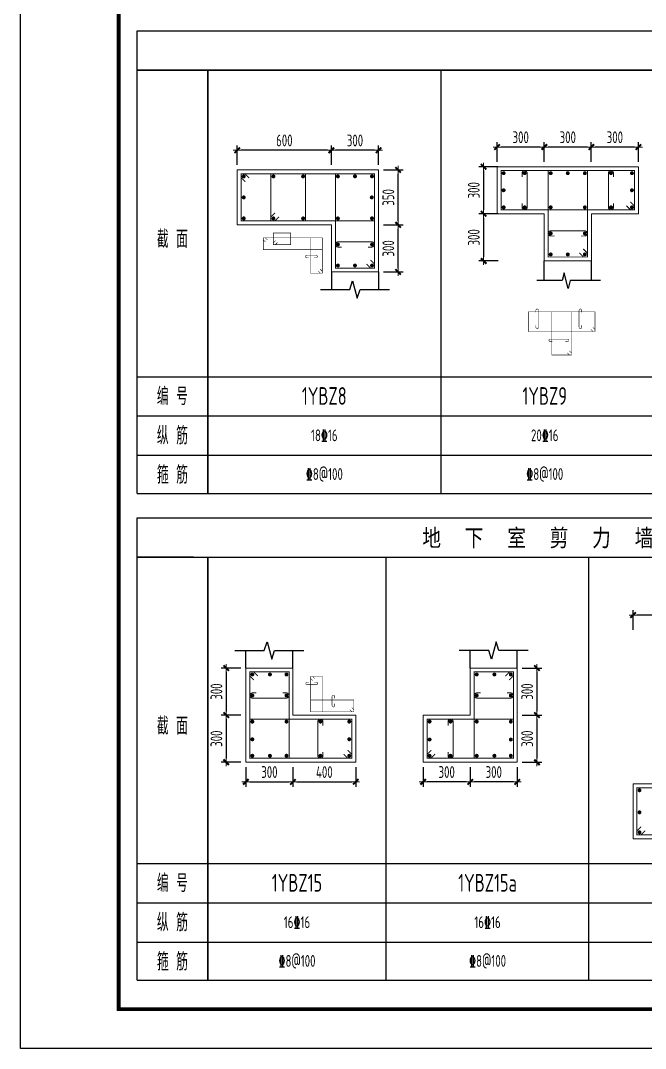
# Model space of a CAD drawing. Extents: x 292423 to 376523, y 106557 to 361882.
# Drawn here: x 292423 to 308347, y 302482 to 328666 of the extents above; entities that cross this region are included whole.
import ezdxf
from ezdxf.enums import TextEntityAlignment as Align

# ---------------------------------------------------------------- set-up
doc = ezdxf.new("R2010")
doc.units = 0
doc.header["$LTSCALE"] = 1000
doc.layers.get('0').update_dxf_attribs({"linetype": 'CONTINUOUS'})
doc.layers.get('Defpoints').update_dxf_attribs({"linetype": 'CONTINUOUS'})
for name, color, linetype in [('1508', 2, 'CONTINUOUS'), ('TAB', 7, 'CONTINUOUS'), ('THIN', 7, 'CONTINUOUS'), ('tk', 7, 'CONTINUOUS')]:
    doc.layers.add(name, color=color, linetype=linetype)
for name, color, linetype, lineweight in [('REIN', 6, 'CONTINUOUS', 18), ('Z-柱大样外框', 7, 'ByLayer', 18), ('Z-详图标注', 3, 'CONTINUOUS', 18)]:
    doc.layers.add(name, color=color, linetype=linetype, lineweight=lineweight)
doc.styles.get("Standard").update_dxf_attribs({"font": 'tssdeng.shx', "width": 0.7, "bigfont": 'tssdchn.shx'})
doc.styles.add('TCCAD_Dimension', font='Tssdeng.shx', dxfattribs={"width": 0.7, "bigfont": 'tssdchn.shx'})
doc.dimstyles.new('TCCAD_25_100', dxfattribs={"dimtxt": 300, "dimasz": 100, "dimexe": 125, "dimexo": 125, "dimgap": 100, "dimtad": 1, "dimdec": 0, "dimlfac": 0.25, "dimzin": 0, "dimdsep": 46, "dimtxsty": 'TCCAD_Dimension', "dimblk": '_TCDBK25_100', "dimcen": 0, "dimclrt": 7, "dimadec": 0, "dimazin": 0, "dimtfac": 1, "dimtdec": 0, "dimtix": 1, "dimtmove": 2, "dimatfit": 3, "dimfxl": 1, "dimtolj": 1, "dimtzin": 0, "dimarcsym": 0})

# ---------------------------------------------------------------- blocks, each defined once
blk = doc.blocks.new('_TCDBK25_100')
blk.add_line((-1, 0), (1, 0))
at = {"const_width": 0.5}
blk.add_lwpolyline([(-0.7, -0.7), (0.7, 0.7)], dxfattribs=at)
blk = doc.blocks.new('*D301')
at = {"layer": 'Defpoints', "color": 0}
for p in [(298164, 312173), (297664, 310973), (298164, 310973)]:
    blk.add_point(p, dxfattribs=at)
at = {"layer": 'Z-详图标注', "color": 0, "lineweight": -2}
for p, q in [((298039, 312173), (297539, 312173)), ((297664, 312073), (297664, 311073)), ((298039, 310973), (297539, 310973))]:
    blk.add_line(p, q, dxfattribs=at)
at = {"layer": 'Z-详图标注', "color": 0, "lineweight": -2, "xscale": 100, "yscale": 100, "zscale": 100}
for p, rotation in [((297664, 312173), 90), ((297664, 310973), 270)]:
    blk.add_blockref('_TCDBK25_100', p, dxfattribs=dict(at, rotation=rotation))
at = {"layer": 'Z-详图标注', "color": 7, "insert": (297414, 311573), "char_height": 300, "attachment_point": 5, "rotation": 90, "style": 'TCCAD_Dimension'}
blk.add_mtext('\\A1;300', dxfattribs=at)
blk = doc.blocks.new('*D302')
at = {"layer": 'Defpoints', "color": 0}
for p in [(298164, 310973), (297664, 309773), (298164, 309773)]:
    blk.add_point(p, dxfattribs=at)
at = {"layer": 'Z-详图标注', "color": 0, "lineweight": -2}
for p, q in [((298039, 310973), (297539, 310973)), ((297664, 310873), (297664, 309873)), ((298039, 309773), (297539, 309773))]:
    blk.add_line(p, q, dxfattribs=at)
at = {"layer": 'Z-详图标注', "color": 0, "lineweight": -2, "xscale": 100, "yscale": 100, "zscale": 100}
for p, rotation in [((297664, 310973), 90), ((297664, 309773), 270)]:
    blk.add_blockref('_TCDBK25_100', p, dxfattribs=dict(at, rotation=rotation))
at = {"layer": 'Z-详图标注', "color": 7, "insert": (297414, 310373), "char_height": 300, "attachment_point": 5, "rotation": 90, "style": 'TCCAD_Dimension'}
blk.add_mtext('\\A1;300', dxfattribs=at)
blk = doc.blocks.new('*D303')
at = {"layer": 'Defpoints', "color": 0}
for p in [(298164, 309773), (299364, 309773), (299364, 309273)]:
    blk.add_point(p, dxfattribs=at)
at = {"layer": 'Z-详图标注', "color": 0, "lineweight": -2}
for p, q in [((298164, 309648), (298164, 309148)), ((299364, 309648), (299364, 309148)), ((298264, 309273), (299264, 309273))]:
    blk.add_line(p, q, dxfattribs=at)
at = {"layer": 'Z-详图标注', "color": 0, "lineweight": -2, "xscale": 100, "yscale": 100, "zscale": 100, "rotation": 180}
blk.add_blockref('_TCDBK25_100', (298164, 309273), dxfattribs=at)
at = {"layer": 'Z-详图标注', "color": 0, "lineweight": -2, "xscale": 100, "yscale": 100, "zscale": 100}
blk.add_blockref('_TCDBK25_100', (299364, 309273), dxfattribs=at)
at = {"layer": 'Z-详图标注', "color": 7, "insert": (298764, 309523), "char_height": 300, "attachment_point": 5, "style": 'TCCAD_Dimension'}
blk.add_mtext('\\A1;300', dxfattribs=at)
blk = doc.blocks.new('*D304')
at = {"layer": 'Defpoints', "color": 0}
for p in [(299364, 309773), (300964, 309773), (300964, 309273)]:
    blk.add_point(p, dxfattribs=at)
at = {"layer": 'Z-详图标注', "color": 0, "lineweight": -2}
for p, q in [((299364, 309648), (299364, 309148)), ((300964, 309648), (300964, 309148)), ((299464, 309273), (300864, 309273))]:
    blk.add_line(p, q, dxfattribs=at)
at = {"layer": 'Z-详图标注', "color": 0, "lineweight": -2, "xscale": 100, "yscale": 100, "zscale": 100, "rotation": 180}
blk.add_blockref('_TCDBK25_100', (299364, 309273), dxfattribs=at)
at = {"layer": 'Z-详图标注', "color": 0, "lineweight": -2, "xscale": 100, "yscale": 100, "zscale": 100}
blk.add_blockref('_TCDBK25_100', (300964, 309273), dxfattribs=at)
at = {"layer": 'Z-详图标注', "color": 7, "insert": (300164, 309523), "char_height": 300, "attachment_point": 5, "style": 'TCCAD_Dimension'}
blk.add_mtext('\\A1;400', dxfattribs=at)
blk = doc.blocks.new('*D310')
at = {"layer": 'Defpoints', "color": 0}
for p in [(308031, 313523), (308031, 313023), (309431, 313023)]:
    blk.add_point(p, dxfattribs=at)
at = {"layer": 'Z-详图标注', "color": 0, "lineweight": -2}
for p, q in [((308031, 313148), (308031, 313648)), ((309331, 313523), (308131, 313523)), ((309431, 313148), (309431, 313648))]:
    blk.add_line(p, q, dxfattribs=at)
at = {"layer": 'Z-详图标注', "color": 0, "lineweight": -2, "xscale": 100, "yscale": 100, "zscale": 100, "rotation": 180}
blk.add_blockref('_TCDBK25_100', (308031, 313523), dxfattribs=at)
at = {"layer": 'Z-详图标注', "color": 0, "lineweight": -2, "xscale": 100, "yscale": 100, "zscale": 100}
blk.add_blockref('_TCDBK25_100', (309431, 313523), dxfattribs=at)
at = {"layer": 'Z-详图标注', "color": 7, "insert": (308731, 313773), "char_height": 300, "attachment_point": 5, "style": 'TCCAD_Dimension'}
blk.add_mtext('\\A1;350', dxfattribs=at)
blk = doc.blocks.new('*D360')
at = {"layer": 'Defpoints', "color": 0}
for p in [(305082, 312173), (305082, 310973), (305582, 310973)]:
    blk.add_point(p, dxfattribs=at)
at = {"layer": 'Z-详图标注', "color": 0, "lineweight": -2}
for p, q in [((305207, 312173), (305707, 312173)), ((305582, 312073), (305582, 311073)), ((305207, 310973), (305707, 310973))]:
    blk.add_line(p, q, dxfattribs=at)
at = {"layer": 'Z-详图标注', "color": 0, "lineweight": -2, "xscale": 100, "yscale": 100, "zscale": 100}
for p, rotation in [((305582, 312173), 90), ((305582, 310973), 270)]:
    blk.add_blockref('_TCDBK25_100', p, dxfattribs=dict(at, rotation=rotation))
at = {"layer": 'Z-详图标注', "color": 7, "insert": (305332, 311573), "char_height": 300, "attachment_point": 5, "rotation": 90, "style": 'TCCAD_Dimension'}
blk.add_mtext('\\A1;300', dxfattribs=at)
blk = doc.blocks.new('*D361')
at = {"layer": 'Defpoints', "color": 0}
for p in [(305082, 310973), (305082, 309773), (305582, 309773)]:
    blk.add_point(p, dxfattribs=at)
at = {"layer": 'Z-详图标注', "color": 0, "lineweight": -2}
for p, q in [((305207, 310973), (305707, 310973)), ((305582, 310873), (305582, 309873)), ((305207, 309773), (305707, 309773))]:
    blk.add_line(p, q, dxfattribs=at)
at = {"layer": 'Z-详图标注', "color": 0, "lineweight": -2, "xscale": 100, "yscale": 100, "zscale": 100}
for p, rotation in [((305582, 310973), 90), ((305582, 309773), 270)]:
    blk.add_blockref('_TCDBK25_100', p, dxfattribs=dict(at, rotation=rotation))
at = {"layer": 'Z-详图标注', "color": 7, "insert": (305332, 310373), "char_height": 300, "attachment_point": 5, "rotation": 90, "style": 'TCCAD_Dimension'}
blk.add_mtext('\\A1;300', dxfattribs=at)
blk = doc.blocks.new('*D362')
at = {"layer": 'Defpoints', "color": 0}
for p in [(303882, 309773), (305082, 309773), (303882, 309273)]:
    blk.add_point(p, dxfattribs=at)
at = {"layer": 'Z-详图标注', "color": 0, "lineweight": -2}
for p, q in [((303882, 309648), (303882, 309148)), ((305082, 309648), (305082, 309148)), ((304982, 309273), (303982, 309273))]:
    blk.add_line(p, q, dxfattribs=at)
at = {"layer": 'Z-详图标注', "color": 0, "lineweight": -2, "xscale": 100, "yscale": 100, "zscale": 100, "rotation": 180}
blk.add_blockref('_TCDBK25_100', (303882, 309273), dxfattribs=at)
at = {"layer": 'Z-详图标注', "color": 0, "lineweight": -2, "xscale": 100, "yscale": 100, "zscale": 100}
blk.add_blockref('_TCDBK25_100', (305082, 309273), dxfattribs=at)
at = {"layer": 'Z-详图标注', "color": 7, "insert": (304482, 309523), "char_height": 300, "attachment_point": 5, "style": 'TCCAD_Dimension'}
blk.add_mtext('\\A1;300', dxfattribs=at)
blk = doc.blocks.new('*D363')
at = {"layer": 'Defpoints', "color": 0}
for p in [(302682, 309773), (303882, 309773), (302682, 309273)]:
    blk.add_point(p, dxfattribs=at)
at = {"layer": 'Z-详图标注', "color": 0, "lineweight": -2}
for p, q in [((302682, 309648), (302682, 309148)), ((303882, 309648), (303882, 309148)), ((303782, 309273), (302782, 309273))]:
    blk.add_line(p, q, dxfattribs=at)
at = {"layer": 'Z-详图标注', "color": 0, "lineweight": -2, "xscale": 100, "yscale": 100, "zscale": 100, "rotation": 180}
blk.add_blockref('_TCDBK25_100', (302682, 309273), dxfattribs=at)
at = {"layer": 'Z-详图标注', "color": 0, "lineweight": -2, "xscale": 100, "yscale": 100, "zscale": 100}
blk.add_blockref('_TCDBK25_100', (303882, 309273), dxfattribs=at)
at = {"layer": 'Z-详图标注', "color": 7, "insert": (303282, 309523), "char_height": 300, "attachment_point": 5, "style": 'TCCAD_Dimension'}
blk.add_mtext('\\A1;300', dxfattribs=at)
blk = doc.blocks.new('A1tk')
at = {"layer": 'tk', "color": 5}
blk.add_lwpolyline([(0, 0), (0, 59400), (84100, 59400), (84100, 0)], close=True, dxfattribs=at)
at = {"layer": 'tk', "const_width": 100}
blk.add_lwpolyline([(2500, 1000), (83100, 1000), (83100, 58400), (2500, 58400)], close=True, dxfattribs=at)
blk = doc.blocks.new('*D631')
at = {"layer": 'Defpoints', "color": 0}
for p in [(306968, 325444), (306968, 324944), (308168, 324944)]:
    blk.add_point(p, dxfattribs=at)
at = {"layer": 'Z-详图标注', "color": 0, "lineweight": -2}
for p, q in [((306968, 325069), (306968, 325569)), ((308168, 325069), (308168, 325569)), ((308068, 325444), (307068, 325444))]:
    blk.add_line(p, q, dxfattribs=at)
at = {"layer": 'Z-详图标注', "color": 0, "lineweight": -2, "xscale": 100, "yscale": 100, "zscale": 100, "rotation": 180}
blk.add_blockref('_TCDBK25_100', (306968, 325444), dxfattribs=at)
at = {"layer": 'Z-详图标注', "color": 0, "lineweight": -2, "xscale": 100, "yscale": 100, "zscale": 100}
blk.add_blockref('_TCDBK25_100', (308168, 325444), dxfattribs=at)
at = {"layer": 'Z-详图标注', "color": 7, "insert": (307568, 325694), "char_height": 300, "attachment_point": 5, "style": 'TCCAD_Dimension'}
blk.add_mtext('\\A1;300', dxfattribs=at)
blk = doc.blocks.new('*D632')
at = {"layer": 'Defpoints', "color": 0}
for p in [(305768, 325444), (305768, 324944), (306968, 324944)]:
    blk.add_point(p, dxfattribs=at)
at = {"layer": 'Z-详图标注', "color": 0, "lineweight": -2}
for p, q in [((305768, 325069), (305768, 325569)), ((306968, 325069), (306968, 325569)), ((306868, 325444), (305868, 325444))]:
    blk.add_line(p, q, dxfattribs=at)
at = {"layer": 'Z-详图标注', "color": 0, "lineweight": -2, "xscale": 100, "yscale": 100, "zscale": 100, "rotation": 180}
blk.add_blockref('_TCDBK25_100', (305768, 325444), dxfattribs=at)
at = {"layer": 'Z-详图标注', "color": 0, "lineweight": -2, "xscale": 100, "yscale": 100, "zscale": 100}
blk.add_blockref('_TCDBK25_100', (306968, 325444), dxfattribs=at)
at = {"layer": 'Z-详图标注', "color": 7, "insert": (306368, 325694), "char_height": 300, "attachment_point": 5, "style": 'TCCAD_Dimension'}
blk.add_mtext('\\A1;300', dxfattribs=at)
blk = doc.blocks.new('*D633')
at = {"layer": 'Defpoints', "color": 0}
for p in [(304568, 325444), (304568, 324944), (305768, 324944)]:
    blk.add_point(p, dxfattribs=at)
at = {"layer": 'Z-详图标注', "color": 0, "lineweight": -2}
for p, q in [((304568, 325069), (304568, 325569)), ((305768, 325069), (305768, 325569)), ((305668, 325444), (304668, 325444))]:
    blk.add_line(p, q, dxfattribs=at)
at = {"layer": 'Z-详图标注', "color": 0, "lineweight": -2, "xscale": 100, "yscale": 100, "zscale": 100, "rotation": 180}
blk.add_blockref('_TCDBK25_100', (304568, 325444), dxfattribs=at)
at = {"layer": 'Z-详图标注', "color": 0, "lineweight": -2, "xscale": 100, "yscale": 100, "zscale": 100}
blk.add_blockref('_TCDBK25_100', (305768, 325444), dxfattribs=at)
at = {"layer": 'Z-详图标注', "color": 7, "insert": (305168, 325694), "char_height": 300, "attachment_point": 5, "style": 'TCCAD_Dimension'}
blk.add_mtext('\\A1;300', dxfattribs=at)
blk = doc.blocks.new('*D634')
at = {"layer": 'Defpoints', "color": 0}
for p in [(304723, 324944), (304223, 323744), (304723, 323744)]:
    blk.add_point(p, dxfattribs=at)
at = {"layer": 'Z-详图标注', "color": 0, "lineweight": -2}
for p, q in [((304598, 324944), (304098, 324944)), ((304223, 324844), (304223, 323844)), ((304598, 323744), (304098, 323744))]:
    blk.add_line(p, q, dxfattribs=at)
at = {"layer": 'Z-详图标注', "color": 0, "lineweight": -2, "xscale": 100, "yscale": 100, "zscale": 100}
for p, rotation in [((304223, 324944), 90), ((304223, 323744), 270)]:
    blk.add_blockref('_TCDBK25_100', p, dxfattribs=dict(at, rotation=rotation))
at = {"layer": 'Z-详图标注', "color": 7, "insert": (303973, 324344), "char_height": 300, "attachment_point": 5, "rotation": 90, "style": 'TCCAD_Dimension'}
blk.add_mtext('\\A1;300', dxfattribs=at)
blk = doc.blocks.new('*D635')
at = {"layer": 'Defpoints', "color": 0}
for p in [(304723, 323744), (304223, 322544), (304723, 322544)]:
    blk.add_point(p, dxfattribs=at)
at = {"layer": 'Z-详图标注', "color": 0, "lineweight": -2}
for p, q in [((304598, 323744), (304098, 323744)), ((304223, 323644), (304223, 322644)), ((304598, 322544), (304098, 322544))]:
    blk.add_line(p, q, dxfattribs=at)
at = {"layer": 'Z-详图标注', "color": 0, "lineweight": -2, "xscale": 100, "yscale": 100, "zscale": 100}
for p, rotation in [((304223, 323744), 90), ((304223, 322544), 270)]:
    blk.add_blockref('_TCDBK25_100', p, dxfattribs=dict(at, rotation=rotation))
at = {"layer": 'Z-详图标注', "color": 7, "insert": (303973, 323144), "char_height": 300, "attachment_point": 5, "rotation": 90, "style": 'TCCAD_Dimension'}
blk.add_mtext('\\A1;300', dxfattribs=at)
blk = doc.blocks.new('*D656')
at = {"layer": 'Defpoints', "color": 0}
for p in [(301545, 323462), (302045, 323462), (301545, 322262)]:
    blk.add_point(p, dxfattribs=at)
at = {"layer": 'Z-详图标注', "color": 0, "lineweight": -2}
for p, q in [((301670, 323462), (302170, 323462)), ((302045, 322362), (302045, 323362)), ((301670, 322262), (302170, 322262))]:
    blk.add_line(p, q, dxfattribs=at)
at = {"layer": 'Z-详图标注', "color": 0, "lineweight": -2, "xscale": 100, "yscale": 100, "zscale": 100}
for p, rotation in [((302045, 323462), 90), ((302045, 322262), 270)]:
    blk.add_blockref('_TCDBK25_100', p, dxfattribs=dict(at, rotation=rotation))
at = {"layer": 'Z-详图标注', "color": 7, "insert": (301795, 322862), "char_height": 300, "attachment_point": 5, "rotation": 90, "style": 'TCCAD_Dimension'}
blk.add_mtext('\\A1;300', dxfattribs=at)
blk = doc.blocks.new('*D657')
at = {"layer": 'Defpoints', "color": 0}
for p in [(301545, 324862), (302045, 324862), (301545, 323462)]:
    blk.add_point(p, dxfattribs=at)
at = {"layer": 'Z-详图标注', "color": 0, "lineweight": -2}
for p, q in [((301670, 324862), (302170, 324862)), ((302045, 323562), (302045, 324762)), ((301670, 323462), (302170, 323462))]:
    blk.add_line(p, q, dxfattribs=at)
at = {"layer": 'Z-详图标注', "color": 0, "lineweight": -2, "xscale": 100, "yscale": 100, "zscale": 100}
for p, rotation in [((302045, 324862), 90), ((302045, 323462), 270)]:
    blk.add_blockref('_TCDBK25_100', p, dxfattribs=dict(at, rotation=rotation))
at = {"layer": 'Z-详图标注', "color": 7, "insert": (301795, 324162), "char_height": 300, "attachment_point": 5, "rotation": 90, "style": 'TCCAD_Dimension'}
blk.add_mtext('\\A1;350', dxfattribs=at)
blk = doc.blocks.new('*D658')
at = {"layer": 'Defpoints', "color": 0}
for p in [(300345, 325362), (300345, 324862), (301545, 324862)]:
    blk.add_point(p, dxfattribs=at)
at = {"layer": 'Z-详图标注', "color": 0, "lineweight": -2}
for p, q in [((300345, 324987), (300345, 325487)), ((301545, 324987), (301545, 325487)), ((301445, 325362), (300445, 325362))]:
    blk.add_line(p, q, dxfattribs=at)
at = {"layer": 'Z-详图标注', "color": 0, "lineweight": -2, "xscale": 100, "yscale": 100, "zscale": 100, "rotation": 180}
blk.add_blockref('_TCDBK25_100', (300345, 325362), dxfattribs=at)
at = {"layer": 'Z-详图标注', "color": 0, "lineweight": -2, "xscale": 100, "yscale": 100, "zscale": 100}
blk.add_blockref('_TCDBK25_100', (301545, 325362), dxfattribs=at)
at = {"layer": 'Z-详图标注', "color": 7, "insert": (300945, 325612), "char_height": 300, "attachment_point": 5, "style": 'TCCAD_Dimension'}
blk.add_mtext('\\A1;300', dxfattribs=at)
blk = doc.blocks.new('*D659')
at = {"layer": 'Defpoints', "color": 0}
for p in [(297945, 325362), (297945, 324862), (300345, 324862)]:
    blk.add_point(p, dxfattribs=at)
at = {"layer": 'Z-详图标注', "color": 0, "lineweight": -2}
for p, q in [((297945, 324987), (297945, 325487)), ((300345, 324987), (300345, 325487)), ((300245, 325362), (298045, 325362))]:
    blk.add_line(p, q, dxfattribs=at)
at = {"layer": 'Z-详图标注', "color": 0, "lineweight": -2, "xscale": 100, "yscale": 100, "zscale": 100, "rotation": 180}
blk.add_blockref('_TCDBK25_100', (297945, 325362), dxfattribs=at)
at = {"layer": 'Z-详图标注', "color": 0, "lineweight": -2, "xscale": 100, "yscale": 100, "zscale": 100}
blk.add_blockref('_TCDBK25_100', (300345, 325362), dxfattribs=at)
at = {"layer": 'Z-详图标注', "color": 7, "insert": (299145, 325612), "char_height": 300, "attachment_point": 5, "style": 'TCCAD_Dimension'}
blk.add_mtext('\\A1;600', dxfattribs=at)

msp = doc.modelspace()

# ---------------------------------------------------------------- linework, layer by layer
at = {"layer": 'REIN', "color": 210}
for points, const_width in [([(298150.8, 324556.2), (298044.7, 324662.3), (298044.7, 324762.3), (301444.7, 324762.3), (301444.7, 323562.3), (298044.7, 323562.3), (298044.7, 324762.3), (298144.7, 324762.3), (298250.8, 324656.2)], 25), ([(301338.6, 322568.3), (301444.7, 322462.3), (301444.7, 322362.3), (300444.7, 322362.3), (300444.7, 324762.3), (301444.7, 324762.3), (301444.7, 322362.3), (301344.7, 322362.3), (301238.6, 322468.3)], 25), ([(307962.1, 324049.6), (308068.2, 323943.5), (308068.2, 323843.5), (304668.2, 323843.5), (304668.2, 324843.5), (308068.2, 324843.5), (308068.2, 323843.5), (307968.2, 323843.5), (307862.1, 323949.6)], 25), ([(306762.1, 322849.6), (306868.2, 322743.5), (306868.2, 322643.5), (305868.2, 322643.5), (305868.2, 324843.5), (306868.2, 324843.5), (306868.2, 322643.5), (306768.2, 322643.5), (306662.1, 322749.6)], 25), ([(298664.5, 323026.6), (298611.5, 323079.6), (298611.5, 323129.6), (300111.5, 323129.6), (300111.5, 322829.6), (298611.5, 322829.6), (298611.5, 323129.6), (298661.5, 323129.6), (298714.5, 323076.6)], 12.5), ([(300058.4, 322332.6), (300111.5, 322279.6), (300111.5, 322229.6), (299811.5, 322229.6), (299811.5, 323129.6), (300111.5, 323129.6), (300111.5, 322229.6), (300061.5, 322229.6), (300008.4, 322282.6)], 12.5), ([(307007.8, 320849.4), (307060.8, 320796.4), (307060.8, 320746.4), (305360.8, 320746.4), (305360.8, 321246.4), (307060.8, 321246.4), (307060.8, 320746.4), (307010.8, 320746.4), (306957.8, 320799.4)], 12.5), ([(306407.8, 320249.4), (306460.8, 320196.4), (306460.8, 320146.4), (305960.8, 320146.4), (305960.8, 321246.4), (306460.8, 321246.4), (306460.8, 320146.4), (306410.8, 320146.4), (306357.8, 320199.4)], 12.5), ([(298370.2, 311867.1), (298264.2, 311973.1), (298264.2, 312073.1), (299264.2, 312073.1), (299264.2, 309873.1), (298264.2, 309873.1), (298264.2, 312073.1), (298364.2, 312073.1), (298470.2, 311967.1)], 25), ([(299869.3, 311855.1), (299816.3, 311908.1), (299816.3, 311958.1), (300116.3, 311958.1), (300116.3, 311058.1), (299816.3, 311058.1), (299816.3, 311958.1), (299866.3, 311958.1), (299919.3, 311905.1)], 12.5), ([(304876, 311867.1), (304982, 311973.1), (304982, 312073.1), (303982, 312073.1), (303982, 309873.1), (304982, 309873.1), (304982, 312073.1), (304882, 312073.1), (304776, 311967.1)], 25), ([(300863.3, 311161.2), (300916.3, 311108.1), (300916.3, 311058.1), (299816.3, 311058.1), (299816.3, 311358.1), (300916.3, 311358.1), (300916.3, 311058.1), (300866.3, 311058.1), (300813.3, 311111.2)], 12.5), ([(300758.1, 310079.2), (300864.2, 309973.1), (300864.2, 309873.1), (298264.2, 309873.1), (298264.2, 310873.1), (300864.2, 310873.1), (300864.2, 309873.1), (300764.2, 309873.1), (300658.1, 309979.2)], 25), ([(302888.1, 310079.2), (302782, 309973.1), (302782, 309873.1), (304982, 309873.1), (304982, 310873.1), (302782, 310873.1), (302782, 309873.1), (302882, 309873.1), (302988.1, 309979.2)], 25), ([(308336.7, 308029.2), (308230.6, 307923.1), (308130.6, 307923.1), (308130.6, 309123.1), (310730.6, 309123.1), (310730.6, 307923.1), (308130.6, 307923.1), (308130.6, 308023.1), (308236.7, 308129.2)], 25)]:
    msp.add_lwpolyline(points, dxfattribs=dict(at, const_width=const_width))
at = {"layer": 'REIN', "color": 6, "const_width": 50}
for points in [[(298084.7, 324697.3, 1), (298134.7, 324697.3, 1)], [(298841.4, 324697.3, 1), (298891.4, 324697.3, 1)], [(299598, 324697.3, 1), (299648, 324697.3, 1)], [(300484.7, 324697.3, 1), (300534.7, 324697.3, 1)], [(300919.7, 324697.3, 1), (300969.7, 324697.3, 1)], [(301354.7, 324697.3, 1), (301404.7, 324697.3, 1)], [(304708.2, 324778.5, 1), (304758.2, 324778.5, 1)], [(305243.2, 324778.5, 1), (305293.2, 324778.5, 1)], [(305908.2, 324778.5, 1), (305958.2, 324778.5, 1)], [(306343.2, 324778.5, 1), (306393.2, 324778.5, 1)], [(306778.2, 324778.5, 1), (306828.2, 324778.5, 1)], [(307443.2, 324778.5, 1), (307493.2, 324778.5, 1)], [(307978.2, 324778.5, 1), (308028.2, 324778.5, 1)], [(298084.7, 324162.3, 1), (298134.7, 324162.3, 1)], [(301347.9, 324162.3, 1), (301397.9, 324162.3, 1)], [(304708.2, 324343.5, 1), (304758.2, 324343.5, 1)], [(307978.2, 324343.5, 1), (308028.2, 324343.5, 1)], [(304708.2, 323908.5, 1), (304758.2, 323908.5, 1)], [(305243.2, 323908.5, 1), (305293.2, 323908.5, 1)], [(305908.2, 323908.5, 1), (305958.2, 323908.5, 1)], [(306778.2, 323908.5, 1), (306828.2, 323908.5, 1)], [(307443.2, 323908.5, 1), (307493.2, 323908.5, 1)], [(307978.2, 323908.5, 1), (308028.2, 323908.5, 1)], [(298084.7, 323627.3, 1), (298134.7, 323627.3, 1)], [(298841.4, 323627.3, 1), (298891.4, 323627.3, 1)], [(299598, 323627.3, 1), (299648, 323627.3, 1)], [(300484.7, 323627.3, 1), (300534.7, 323627.3, 1)], [(301354.7, 323627.3, 1), (301404.7, 323627.3, 1)], [(305908.2, 323243.5, 1), (305958.2, 323243.5, 1)], [(306778.2, 323243.5, 1), (306828.2, 323243.5, 1)], [(300484.7, 322962.3, 1), (300534.7, 322962.3, 1)], [(301354.7, 322962.3, 1), (301404.7, 322962.3, 1)], [(305908.2, 322708.5, 1), (305958.2, 322708.5, 1)], [(306343.2, 322708.5, 1), (306393.2, 322708.5, 1)], [(306778.2, 322708.5, 1), (306828.2, 322708.5, 1)], [(300484.7, 322427.3, 1), (300534.7, 322427.3, 1)], [(300919.7, 322427.3, 1), (300969.7, 322427.3, 1)], [(301354.7, 322427.3, 1), (301404.7, 322427.3, 1)], [(298304.2, 312008.1, 1), (298354.2, 312008.1, 1)], [(298752.6, 312008.1, 1), (298802.6, 312008.1, 1)], [(299174.2, 312008.1, 1), (299224.2, 312008.1, 1)], [(304072, 312008.1, -1), (304022, 312008.1, -1)], [(304523.3, 312008.1, -1), (304473.3, 312008.1, -1)], [(304942, 312008.1, -1), (304892, 312008.1, -1)], [(298304.2, 311473.1, 1), (298354.2, 311473.1, 1)], [(299174.2, 311473.1, 1), (299224.2, 311473.1, 1)], [(304072, 311473.1, -1), (304022, 311473.1, -1)], [(304942, 311473.1, -1), (304892, 311473.1, -1)], [(298304.2, 310808.1, 1), (298354.2, 310808.1, 1)], [(299174.2, 310808.1, 1), (299224.2, 310808.1, 1)], [(300039.2, 310808.1, 1), (300089.2, 310808.1, 1)], [(300774.2, 310808.1, 1), (300824.2, 310808.1, 1)], [(302872, 310808.1, -1), (302822, 310808.1, -1)], [(303407, 310808.1, -1), (303357, 310808.1, -1)], [(304072, 310808.1, -1), (304022, 310808.1, -1)], [(304942, 310808.1, -1), (304892, 310808.1, -1)], [(298304.2, 310357.9, 1), (298354.2, 310357.9, 1)], [(300774.2, 310357.9, 1), (300824.2, 310357.9, 1)], [(302872, 310351.2, -1), (302822, 310351.2, -1)], [(304942, 310351.2, -1), (304892, 310351.2, -1)], [(298304.2, 309938.1, 1), (298354.2, 309938.1, 1)], [(298752.6, 309938.1, 1), (298802.6, 309938.1, 1)], [(299174.2, 309938.1, 1), (299224.2, 309938.1, 1)], [(300039.2, 309938.1, 1), (300089.2, 309938.1, 1)], [(300774.2, 309938.1, 1), (300824.2, 309938.1, 1)], [(302872, 309938.1, -1), (302822, 309938.1, -1)], [(303407, 309938.1, -1), (303357, 309938.1, -1)], [(304072, 309938.1, -1), (304022, 309938.1, -1)], [(304523.3, 309938.1, -1), (304473.3, 309938.1, -1)], [(304942, 309938.1, -1), (304892, 309938.1, -1)], [(308170.6, 309058.1, 1), (308220.6, 309058.1, 1)], [(308170.6, 308496.9, 1), (308220.6, 308496.9, 1)], [(308170.6, 307988.1, 1), (308220.6, 307988.1, 1)]]:
    msp.add_lwpolyline(points, format="xyb", close=True, dxfattribs=at)
at = {"layer": 'REIN', "color": 6}
for points, const_width in [([(299007.4, 323668.3), (298901.4, 323562.3), (298801.4, 323562.3), (298801.4, 324762.3), (299688, 324762.3), (299688, 323562.3), (298801.4, 323562.3), (298801.4, 323662.3), (298907.4, 323768.3)], 25), ([(298966.7, 323008.7), (298913.7, 322955.7), (298863.7, 322955.7), (298863.7, 323255.7), (299307, 323255.7), (299307, 322955.7), (298863.7, 322955.7), (298863.7, 323005.7), (298916.7, 323058.7)], 12.5)]:
    msp.add_lwpolyline(points, dxfattribs=dict(at, const_width=const_width))
for points, const_width in [([(305203.2, 324678.5), (305203.2, 324778.5, -1), (305333.2, 324778.5), (305333.2, 323908.5, -1), (305203.2, 323908.5), (305203.2, 324008.5)], 25), ([(307533.2, 324008.5), (307533.2, 323908.5, -1), (307403.2, 323908.5), (307403.2, 324778.5, -1), (307533.2, 324778.5), (307533.2, 324678.5)], 25), ([(306033.2, 323178.5), (305933.2, 323178.5, -1), (305933.2, 323308.5), (306803.2, 323308.5, -1), (306803.2, 323178.5), (306703.2, 323178.5)], 25), ([(300609.7, 322897.3), (300509.7, 322897.3, -1), (300509.7, 323027.3), (301379.7, 323027.3, -1), (301379.7, 322897.3), (301279.7, 322897.3)], 25), ([(299767.8, 322623.2), (299717.8, 322623.2, -1), (299717.8, 322688.2), (299952.8, 322688.2, -1), (299952.8, 322623.2), (299902.8, 322623.2)], 12.5), ([(305555.8, 321236.4), (305555.8, 321286.4, -1), (305620.8, 321286.4), (305620.8, 320851.4, -1), (305555.8, 320851.4), (305555.8, 320901.4)], 12.5), ([(306720.8, 320901.4), (306720.8, 320851.4, -1), (306655.8, 320851.4), (306655.8, 321286.4, -1), (306720.8, 321286.4), (306720.8, 321236.4)], 12.5), ([(305970.8, 320486.4), (305920.8, 320486.4, -1), (305920.8, 320551.4), (306355.8, 320551.4, -1), (306355.8, 320486.4), (306305.8, 320486.4)], 12.5), ([(299911.3, 311813.1), (299961.3, 311813.1, -1), (299961.3, 311748.1), (299726.3, 311748.1, -1), (299726.3, 311813.1), (299776.3, 311813.1)], 12.5), ([(299099.2, 311538.1), (299199.2, 311538.1, -1), (299199.2, 311408.1), (298329.2, 311408.1, -1), (298329.2, 311538.1), (298429.2, 311538.1)], 25), ([(300426.3, 311263.1), (300426.3, 311213.1, -1), (300361.3, 311213.1), (300361.3, 311448.1, -1), (300426.3, 311448.1), (300426.3, 311398.1)], 12.5), ([(304147, 311538.1), (304047, 311538.1, 1), (304047, 311408.1), (304917, 311408.1, 1), (304917, 311538.1), (304817, 311538.1)], 25), ([(300129.2, 310038.1), (300129.2, 309938.1, -1), (299999.2, 309938.1), (299999.2, 310808.1, -1), (300129.2, 310808.1), (300129.2, 310708.1)], 25), ([(303317, 310038.1), (303317, 309938.1, 1), (303447, 309938.1), (303447, 310808.1, 1), (303317, 310808.1), (303317, 310708.1)], 25)]:
    msp.add_lwpolyline(points, format="xyb", dxfattribs=dict(at, const_width=const_width))
at = {"layer": 'TAB'}
for p, q in [((295391.9, 327400.5), (295391.9, 328400.5)), ((295391.9, 328400.5), (368105.7, 328400.5)), ((295391.9, 327400.5), (353995.8, 327400.5)), ((295391.9, 327400.5), (353995.8, 327400.5)), ((368105.7, 327400.5), (295391.9, 327400.5)), ((297191.9, 316622.6), (297191.9, 327400.5)), ((297191.9, 327400.5), (316973.9, 327400.5)), ((303134.5, 327400.5), (303134.5, 316622.6)), ((295391.9, 319594.6), (368105.7, 319594.6)), ((295391.9, 319594.6), (297191.9, 319594.6)), ((297191.9, 319594.6), (340931.5, 319594.6)), ((295391.9, 318594.6), (353995.8, 318594.6)), ((295391.9, 318594.6), (353995.8, 318594.6)), ((295391.9, 318594.6), (297191.9, 318594.6)), ((295391.9, 318594.6), (297191.9, 318594.6)), ((297191.9, 318594.6), (316973.9, 318594.6)), ((297191.9, 318594.6), (316973.9, 318594.6)), ((295391.9, 317594.6), (353995.8, 317594.6)), ((295391.9, 317594.6), (297191.9, 317594.6)), ((297191.9, 317594.6), (316973.9, 317594.6)), ((295391.9, 316622.6), (353995.8, 316622.6)), ((295391.9, 316622.6), (353995.8, 316622.6)), ((295391.9, 316622.6), (368105.7, 316622.6)), ((295391.9, 315997.9), (323643.8, 315997.9)), ((295391.9, 304220.1), (295391.9, 315997.9)), ((296831.8, 314997.9), (295391.9, 314997.9)), ((295391.9, 314997.9), (323643.8, 314997.9)), ((297191.9, 304220.1), (297191.9, 314997.9)), ((297191.9, 314997.9), (297191.9, 304220.1)), ((301741.9, 304220.1), (301741.9, 314997.9)), ((306904.5, 304220.1), (306904.5, 314997.9)), ((295391.9, 307192.1), (323643.8, 307192.1)), ((295391.9, 306192.1), (297191.9, 306192.1)), ((295391.9, 306192.1), (297191.9, 306192.1)), ((297046, 306192.1), (323643.8, 306192.1)), ((295391.9, 305192.1), (297191.9, 305192.1)), ((297046, 305192.1), (323643.8, 305192.1)), ((295391.9, 304220.1), (296831.8, 304220.1)), ((295391.9, 304220.1), (323643.8, 304220.1))]:
    msp.add_line(p, q, dxfattribs=at)
msp.add_lwpolyline([(295391.9, 316622.6), (295391.9, 327400.5), (297191.9, 327400.5), (297191.9, 316622.6)], dxfattribs=at)
at = {"layer": 'THIN'}
for p, q in [((305768.2, 322043.5), (305768.2, 322543.5)), ((306968.2, 322043.5), (306968.2, 322543.5)), ((300344.7, 322262.3), (300344.7, 321817.6)), ((301544.7, 322262.3), (301544.7, 321817.6)), ((298164.2, 312173.1), (298164.2, 312617.7)), ((299364.2, 312173.1), (299364.2, 312617.7)), ((303882, 312173.1), (303882, 312617.7)), ((305082, 312173.1), (305082, 312617.7))]:
    msp.add_line(p, q, dxfattribs=at)
for points in [[(307205, 322043.5), (306427.6, 322043.5), (306377.6, 321843.5), (306277.6, 322243.5), (306227.6, 322043.5), (305581.2, 322043.5)], [(300064.7, 321817.6), (300814.7, 321817.6), (300884.7, 322037.6), (301004.7, 321597.6), (301074.7, 321817.6), (301824.7, 321817.6)], [(297884.2, 312617.7), (298634.2, 312617.7), (298704.2, 312837.7), (298824.2, 312397.7), (298894.2, 312617.7), (299644.2, 312617.7)], [(305362, 312617.7), (304612, 312617.7), (304542, 312837.7), (304422, 312397.7), (304352, 312617.7), (303602, 312617.7)]]:
    msp.add_lwpolyline(points, dxfattribs=at)
at = {"layer": 'Z-柱大样外框'}
for points in [[(297944.7, 324862.3), (297944.7, 323462.3), (300344.7, 323462.3), (300344.7, 322262.3), (301544.7, 322262.3), (301544.7, 324862.3), (297944.7, 324862.3)], [(305768.2, 323743.5), (304568.2, 323743.5), (304568.2, 324943.5), (308168.2, 324943.5), (308168.2, 323743.5), (306968.2, 323743.5), (306968.2, 322543.5), (305768.2, 322543.5)], [(308030.6, 307823.1), (310830.6, 307823.1), (310830.6, 311623.1), (313230.6, 311623.1), (313230.6, 313023.1), (309430.6, 313023.1), (309430.6, 309223.1), (308030.6, 309223.1)], [(298164.2, 312173.1), (298164.2, 309773.1), (300964.2, 309773.1), (300964.2, 310973.1), (299364.2, 310973.1), (299364.2, 312173.1), (298164.2, 312173.1)], [(305082, 312173.1), (305082, 309773.1), (302682, 309773.1), (302682, 310973.1), (303882, 310973.1), (303882, 312173.1), (305082, 312173.1)]]:
    msp.add_lwpolyline(points, close=True, dxfattribs=at)

# ---------------------------------------------------------------- block references
at = {"layer": '1508'}
msp.add_blockref('A1tk', (292422.6, 302482.4), dxfattribs=at)

# ---------------------------------------------------------------- texts
at = {"layer": 'TAB', "width": 0.7}
for s, height, p in [('截 面', 450, (296291.9, 323100.5)), ('编 号', 450, (296291.9, 319094.6)), ('1YBZ8', 450, (300163.2, 319103.3)), ('1YBZ9', 450, (305780.4, 319103.3)), ('纵 筋', 450, (296291.9, 318094.6)), ('18%%13216', 300, (300163.2, 318100.4)), ('20%%13216', 300, (305780.4, 318100.4)), ('箍 筋', 450, (296291.9, 317094.6)), ('%%1328@100', 300, (300163.2, 317114.4)), ('%%1328@100', 300, (305780.4, 317114.4)), ('截 面', 450, (296291.9, 310697.9)), ('编 号', 450, (296291.9, 306692.1)), ('1YBZ15', 450, (299466.9, 306700.7)), ('1YBZ15a', 450, (304323.2, 306700.7)), ('纵 筋', 450, (296291.9, 305692.1)), ('16%%13216', 300, (299466.9, 305697.9)), ('16%%13216', 300, (304323.2, 305697.9)), ('箍 筋', 450, (296291.9, 304692.1)), ('%%1328@100', 300, (299466.9, 304711.8)), ('%%1328@100', 300, (304323.2, 304711.8))]:
    msp.add_text(s, height=height, dxfattribs=at).set_placement(p, align=Align.MIDDLE_CENTER)
at = {"layer": 'TAB'}
msp.add_text('地  下  室  剪  力  墙  柱  表  (标  高：底板面~顶板面)', height=500, dxfattribs=at).set_placement((309771.8, 315471.6), align=Align.MIDDLE_CENTER)

# ---------------------------------------------------------------- dimensions: what is measured, and where the dimension line sits
at = {"layer": 'Z-详图标注'}
for base, p1, p2, angle, picture, middle in [((297944.7, 325362.3), (300344.7, 324862.3), (297944.7, 324862.3), 180, '*D659', (299144.7, 325612.3)), ((300344.7, 325362.3), (301544.7, 324862.3), (300344.7, 324862.3), 180, '*D658', (300944.7, 325612.3)), ((304568.2, 325443.5), (305768.2, 324943.5), (304568.2, 324943.5), 180, '*D633', (305168.2, 325693.5)), ((305768.2, 325443.5), (306968.2, 324943.5), (305768.2, 324943.5), 180, '*D632', (306368.2, 325693.5)), ((306968.2, 325443.5), (308168.2, 324943.5), (306968.2, 324943.5), 180, '*D631', (307568.2, 325693.5)), ((302044.7, 324862.3), (301544.7, 323462.3), (301544.7, 324862.3), 90, '*D657', (301794.7, 324162.3)), ((304223.3, 323743.5), (304723.3, 324943.5), (304723.3, 323743.5), 270, '*D634', (303973.3, 324343.5)), ((304223.3, 322543.5), (304723.3, 323743.5), (304723.3, 322543.5), 270, '*D635', (303973.3, 323143.5)), ((302044.7, 323462.3), (301544.7, 322262.3), (301544.7, 323462.3), 90, '*D656', (301794.7, 322862.3)), ((308030.6, 313523.1), (309430.6, 313023.1), (308030.6, 313023.1), 180, '*D310', (308730.6, 313773.1)), ((297664.2, 310973.1), (298164.2, 312173.1), (298164.2, 310973.1), 270, '*D301', (297414.2, 311573.1)), ((305582, 310973.1), (305082, 312173.1), (305082, 310973.1), 270, '*D360', (305332, 311573.1)), ((297664.2, 309773.1), (298164.2, 310973.1), (298164.2, 309773.1), 270, '*D302', (297414.2, 310373.1)), ((305582, 309773.1), (305082, 310973.1), (305082, 309773.1), 270, '*D361', (305332, 310373.1)), ((302682, 309273.1), (303882, 309773.1), (302682, 309773.1), 180, '*D363', (303282, 309523.1)), ((303882, 309273.1), (305082, 309773.1), (303882, 309773.1), 180, '*D362', (304482, 309523.1))]:
    dim = msp.add_linear_dim(base=base, p1=p1, p2=p2, angle=angle, dimstyle='TCCAD_25_100', dxfattribs=at)
    dim.commit()
    dim.dimension.update_dxf_attribs({"geometry": picture, "text_midpoint": middle})
for base, p1, p2, picture, middle in [((299364.2, 309273.1), (298164.2, 309773.1), (299364.2, 309773.1), '*D303', (298764.2, 309523.1)), ((300964.2, 309273.1), (299364.2, 309773.1), (300964.2, 309773.1), '*D304', (300164.2, 309523.1))]:
    dim = msp.add_linear_dim(base=base, p1=p1, p2=p2, dimstyle='TCCAD_25_100', dxfattribs=at)
    dim.commit()
    dim.dimension.update_dxf_attribs({"geometry": picture, "text_midpoint": middle})

doc.saveas('drawing.dxf')
